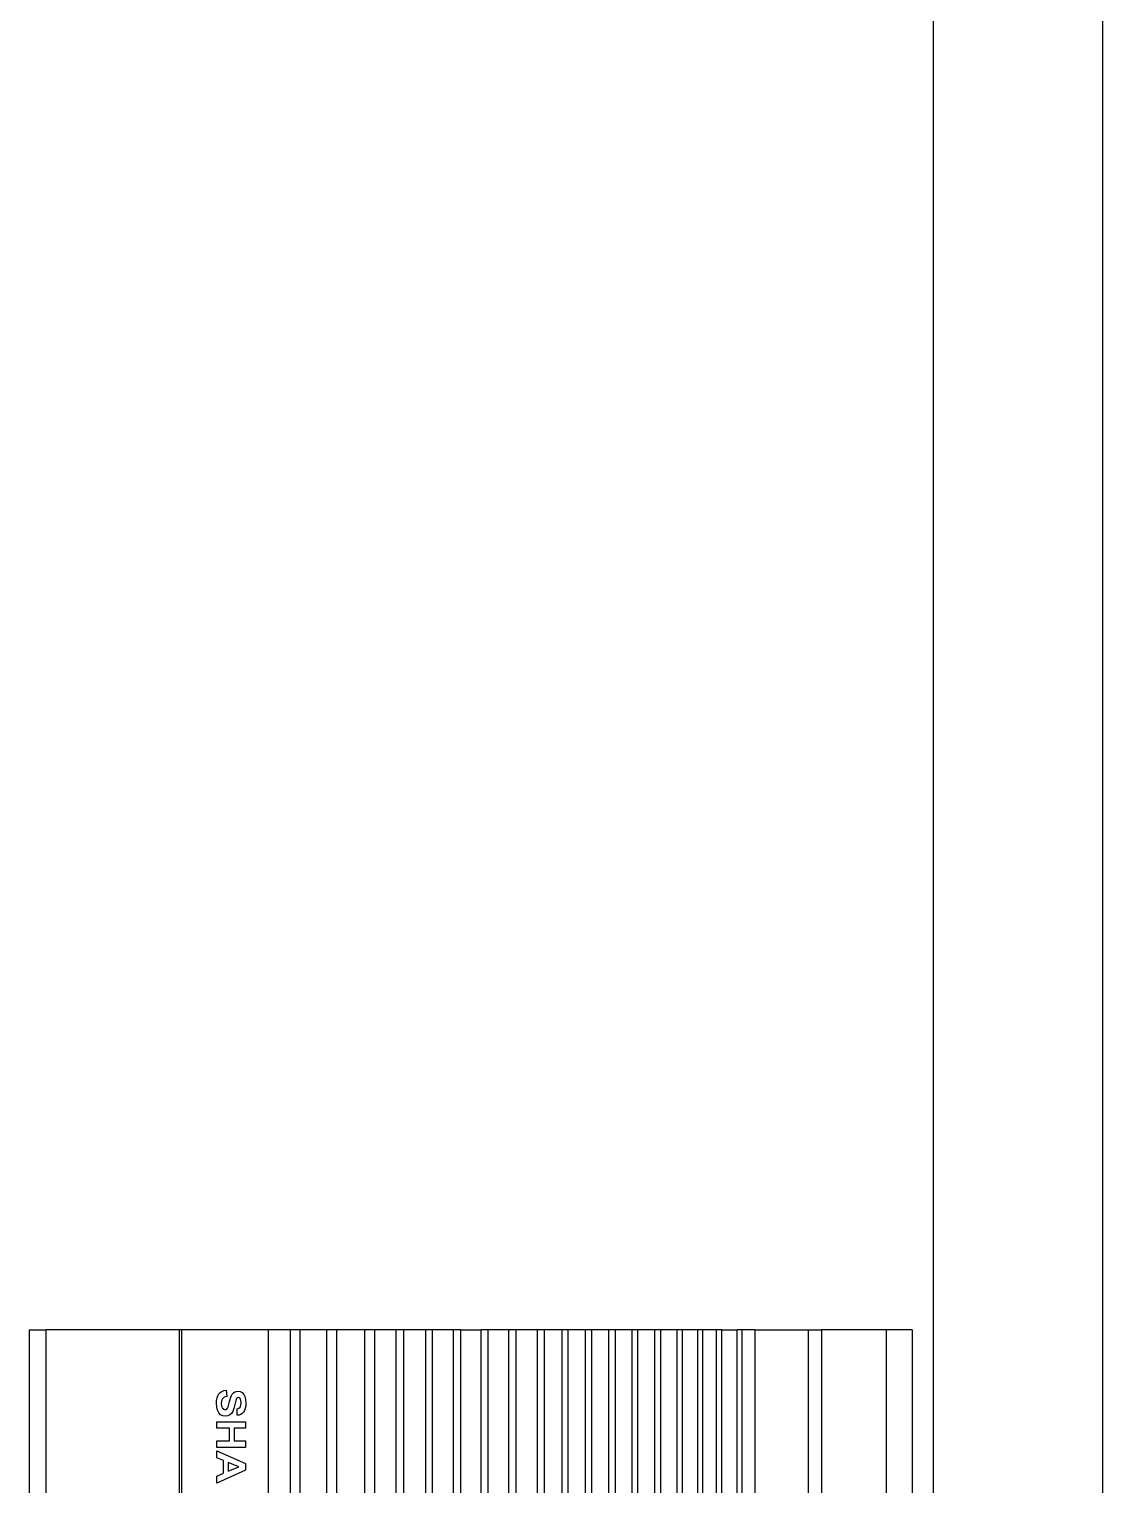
# Model space of a CAD drawing. Header units: inches. Extents: x -106706990 to 300603, y -86718466 to 1728185.
# Drawn here: x 154283 to 155233, y 43133 to 44421 of the extents above; entities that cross this region are included whole.
import ezdxf

# ---------------------------------------------------------------- set-up
doc = ezdxf.new("R2010")
doc.units = ezdxf.units.IN
doc.header["$MEASUREMENT"] = 0
doc.layers.add('A-WALL', color=1, linetype='Continuous')
doc.layers.add('Edges', color=7, linetype='Continuous')

# ---------------------------------------------------------------- blocks, each defined once
blk = doc.blocks.new('air con')
at = {"layer": 'Edges'}
for p, q in [((71.402, 41.898), (152.402, 41.898)), ((71.402, 41.898), (71.402, 41.095)), ((71.402, 41.095), (152.402, 41.095)), ((71.402, 41.095), (71.402, 39.122)), ((71.402, 39.122), (152.402, 39.122)), ((71.402, 38.724), (71.402, 39.122)), ((152.402, 38.724), (71.402, 38.724)), ((71.402, 37.092), (71.402, 38.724)), ((71.402, 37.092), (71.402, 36.701)), ((152.402, 37.092), (71.402, 37.092)), ((152.402, 36.701), (71.402, 36.701)), ((71.402, 36.701), (71.402, 36.542)), ((152.402, 36.542), (71.402, 36.542)), ((71.402, 36.078), (71.402, 36.542)), ((152.402, 36.078), (71.402, 36.078)), ((71.402, 36.078), (71.402, 35.914)), ((152.402, 35.914), (71.402, 35.914)), ((71.402, 35.914), (71.402, 35.493)), ((71.402, 35.493), (71.402, 35.34)), ((152.402, 35.493), (71.402, 35.493)), ((152.402, 35.34), (71.402, 35.34)), ((71.402, 35.34), (71.402, 34.877)), ((152.402, 34.877), (71.402, 34.877)), ((71.402, 34.877), (71.402, 34.709)), ((152.402, 34.709), (71.402, 34.709)), ((71.402, 34.709), (71.402, 34.207)), ((152.402, 34.207), (71.402, 34.207)), ((71.402, 34.207), (71.402, 34.022)), ((71.402, 34.022), (71.402, 33.51)), ((152.402, 34.022), (71.402, 34.022)), ((152.402, 33.51), (71.402, 33.51)), ((71.402, 33.51), (71.402, 33.335)), ((152.402, 33.335), (71.402, 33.335)), ((71.402, 33.335), (71.402, 32.826)), ((152.402, 32.826), (71.402, 32.826)), ((71.402, 32.826), (71.402, 32.625)), ((152.402, 32.625), (71.402, 32.625)), ((71.402, 32.625), (71.402, 32.098)), ((152.402, 32.098), (71.402, 32.098)), ((71.402, 32.098), (71.402, 31.911)), ((152.402, 31.911), (71.402, 31.911)), ((71.402, 31.911), (71.402, 31.378)), ((152.402, 31.378), (71.402, 31.378)), ((71.402, 31.378), (71.402, 31.189)), ((152.402, 31.189), (71.402, 31.189)), ((71.402, 31.189), (71.402, 30.654)), ((152.402, 30.654), (71.402, 30.654)), ((71.402, 30.654), (71.402, 30.439)), ((152.402, 30.439), (71.402, 30.439)), ((71.402, 30.439), (71.402, 29.791)), ((152.402, 29.791), (71.402, 29.791)), ((71.402, 29.791), (71.402, 29.562)), ((71.402, 29.562), (71.402, 28.935)), ((152.402, 29.562), (71.402, 29.562)), ((152.402, 28.935), (71.402, 28.935)), ((71.402, 28.935), (71.402, 28.714)), ((152.402, 28.714), (71.402, 28.714)), ((71.402, 28.092), (71.402, 28.714)), ((152.402, 28.092), (71.402, 28.092)), ((71.402, 28.092), (71.402, 27.871)), ((71.402, 27.871), (71.402, 27.226)), ((152.402, 27.871), (71.402, 27.871)), ((152.402, 27.226), (71.402, 27.226)), ((71.402, 27.226), (71.402, 27.024)), ((71.402, 27.024), (71.402, 26.349)), ((152.402, 27.024), (71.402, 27.024)), ((152.402, 26.349), (71.402, 26.349)), ((71.402, 26.349), (71.402, 26.117)), ((152.402, 26.117), (71.402, 26.117)), ((71.402, 26.117), (71.402, 25.469)), ((152.402, 25.469), (71.402, 25.469)), ((71.402, 25.469), (71.402, 25.162)), ((152.402, 25.162), (71.402, 25.162)), ((71.402, 25.162), (71.402, 24.304)), ((152.402, 24.304), (71.402, 24.304)), ((71.402, 24.304), (71.402, 24.002)), ((152.402, 24.002), (71.402, 24.002)), ((71.402, 24.002), (71.402, 23.184)), ((71.402, 23.184), (71.402, 22.883)), ((152.402, 23.184), (71.402, 23.184)), ((152.402, 22.883), (71.402, 22.883)), ((71.402, 22.883), (71.402, 22.213)), ((152.402, 22.213), (71.402, 22.213)), ((71.402, 22.213), (71.402, 19.568)), ((73.294, 21.346), (73.326, 21.406)), ((73.326, 21.406), (73.378, 21.457)), ((73.378, 21.457), (73.448, 21.494)), ((73.448, 21.494), (73.537, 21.517)), ((73.537, 21.517), (73.642, 21.525)), ((73.64, 21.379), (73.563, 21.371)), ((73.713, 21.372), (73.64, 21.379)), ((73.642, 21.525), (73.729, 21.52)), ((73.766, 21.35), (73.713, 21.372)), ((73.729, 21.52), (73.804, 21.507)), ((73.804, 21.507), (73.868, 21.484)), ((73.868, 21.484), (73.921, 21.453)), ((73.921, 21.453), (73.962, 21.414)), ((73.962, 21.414), (73.992, 21.369)), ((74.215, 20.639), (74.215, 21.51)), ((74.215, 21.51), (74.413, 21.51)), ((74.413, 21.51), (74.413, 21.167)), ((74.802, 21.167), (74.802, 21.51)), ((74.802, 21.51), (75.001, 21.51)), ((75.001, 21.51), (75.001, 20.639)), ((75.106, 20.639), (75.489, 21.51)), ((75.489, 21.51), (75.699, 21.51)), ((75.699, 21.51), (76.093, 20.639)), ((73.247, 20.922), (73.441, 20.939)), ((73.283, 21.282), (73.294, 21.346)), ((73.289, 21.232), (73.283, 21.282)), ((73.306, 21.186), (73.289, 21.232)), ((73.334, 21.144), (73.306, 21.186)), ((73.374, 21.106), (73.334, 21.144)), ((73.412, 21.082), (73.374, 21.106)), ((73.462, 21.059), (73.412, 21.082)), ((73.441, 20.939), (73.467, 20.864)), ((73.598, 21.02), (73.462, 21.059)), ((73.481, 21.324), (73.473, 21.293)), ((73.473, 21.293), (73.48, 21.265)), ((73.48, 21.265), (73.502, 21.241)), ((73.504, 21.347), (73.481, 21.324)), ((73.502, 21.241), (73.567, 21.212)), ((73.563, 21.371), (73.504, 21.347)), ((73.567, 21.212), (73.685, 21.182)), ((73.757, 20.982), (73.598, 21.02)), ((73.685, 21.182), (73.811, 21.152)), ((73.8, 20.965), (73.757, 20.982)), ((73.8, 21.311), (73.766, 21.35)), ((73.82, 21.253), (73.8, 21.311)), ((73.828, 20.944), (73.8, 20.965)), ((73.811, 21.152), (73.899, 21.12)), ((74.019, 21.261), (73.82, 21.253)), ((73.843, 20.92), (73.828, 20.944)), ((73.899, 21.12), (73.961, 21.081)), ((73.961, 21.081), (74.008, 21.031)), ((73.992, 21.369), (74.011, 21.318)), ((74.008, 21.031), (74.037, 20.968)), ((74.011, 21.318), (74.019, 21.261)), ((74.037, 20.968), (74.047, 20.892)), ((74.413, 21.167), (74.802, 21.167)), ((74.802, 21.02), (74.413, 21.02)), ((74.413, 21.02), (74.413, 20.639)), ((74.802, 20.639), (74.802, 21.02)), ((75.592, 21.306), (75.459, 20.983)), ((75.459, 20.983), (75.727, 20.983)), ((75.727, 20.983), (75.592, 21.306)), ((73.262, 20.853), (73.247, 20.922)), ((73.287, 20.793), (73.262, 20.853)), ((73.322, 20.742), (73.287, 20.793)), ((73.367, 20.7), (73.322, 20.742)), ((73.422, 20.666), (73.367, 20.7)), ((73.488, 20.642), (73.422, 20.666)), ((73.467, 20.864), (73.511, 20.812)), ((73.565, 20.628), (73.488, 20.642)), ((73.511, 20.812), (73.574, 20.782)), ((73.653, 20.623), (73.565, 20.628)), ((73.574, 20.782), (73.655, 20.772)), ((73.771, 20.631), (73.653, 20.623)), ((73.655, 20.772), (73.739, 20.781)), ((73.739, 20.781), (73.8, 20.808)), ((73.867, 20.655), (73.771, 20.631)), ((73.8, 20.808), (73.836, 20.847)), ((73.836, 20.847), (73.848, 20.892)), ((73.848, 20.892), (73.843, 20.92)), ((73.943, 20.695), (73.867, 20.655)), ((74, 20.752), (73.943, 20.695)), ((74.035, 20.82), (74, 20.752)), ((74.047, 20.892), (74.035, 20.82)), ((74.413, 20.639), (74.215, 20.639)), ((75.001, 20.639), (74.802, 20.639)), ((75.317, 20.639), (75.106, 20.639)), ((75.398, 20.837), (75.317, 20.639)), ((75.791, 20.837), (75.398, 20.837)), ((75.877, 20.639), (75.791, 20.837)), ((76.093, 20.639), (75.877, 20.639)), ((152.402, 19.568), (71.402, 19.568)), ((71.402, 19.568), (71.402, 19.493)), ((152.402, 19.493), (71.402, 19.493)), ((71.402, 19.493), (71.402, 15.42)), ((76.855, 15.42), (71.402, 15.42)), ((71.402, 14.898), (71.402, 15.42)), ((71.402, 14.898), (152.402, 14.898))]:
    blk.add_line(p, q, dxfattribs=at)

msp = doc.modelspace()

# ---------------------------------------------------------------- linework, layer by layer
at = {"layer": 'A-WALL', "color": 8}
for p, q in [((155082.8, 45909.7), (155082.8, 39909.7)), ((155232.8, 41109.7), (155232.8, 45909.7)), ((155082.8, 44784.7), (155082.8, 39909.7))]:
    msp.add_line(p, q, dxfattribs=at)

# ---------------------------------------------------------------- block references
at = {"xscale": 28.92590521224616, "yscale": 28.92590521224616, "zscale": 28.92590521224616, "rotation": 270}
msp.add_blockref('air con', (153852.3, 45335.5), dxfattribs=at)

doc.saveas('drawing.dxf')
